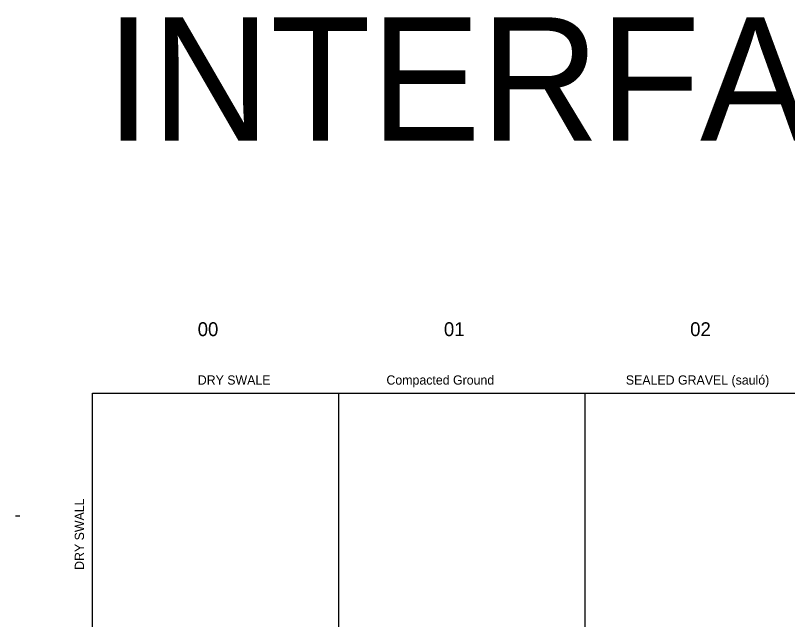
# Model space of a CAD drawing. Header units: metres. Extents: x -325 to 301, y -147 to 149.
# Drawn here: x 9.1 to 40.5, y 124.23 to 148.79 of the extents above; entities that cross this region are included whole.
import ezdxf

# ---------------------------------------------------------------- set-up
doc = ezdxf.new("R2010")
doc.units = ezdxf.units.M
doc.layers.add('-aux', color=50, linetype='Continuous', plot=False)
doc.layers.add('EIT_0 Llegenda', color=7, linetype='Continuous')
doc.styles.add('x-llegenda materials$0$ENGRAVERS', font='TT0586M.TTF')

msp = doc.modelspace()

# ---------------------------------------------------------------- linework, layer by layer
at = {"layer": '-aux'}
for points in [[(12.234, 3.457), (12.234, 133.457)], [(12.234, 133.457), (142.234, 133.457)], [(22.234, 3.457), (22.234, 133.457)], [(32.234, 3.457), (32.234, 133.457)]]:
    msp.add_lwpolyline(points, dxfattribs=at)

# ---------------------------------------------------------------- texts
at = {"layer": 'EIT_0 Llegenda', "attachment_point": 1, "style": 'x-llegenda materials$0$ENGRAVERS'}
for s, insert, char_height, width in [('INTERFACE DETAILS', (12.761, 148.716), 5, 112.20229), ('00', (16.5, 136.34), 0.5625, 28.81515), ('01', (26.5, 136.34), 0.5625, 28.81515), ('02', (36.5, 136.34), 0.5625, 28.81515), ('DRY SWALE', (16.503, 134.184), 0.375, 19.2101), ('Compacted Ground', (24.165, 134.184), 0.375, 19.2101), ('SEALED GRAVEL (sauló)', (33.888, 134.184), 0.375, 19.2101), ('-', (9.065, 128.822), 0.562, 28.81515)]:
    msp.add_mtext(s, dxfattribs=dict(at, insert=insert, char_height=char_height, width=width))
at = {"layer": 'EIT_0 Llegenda', "insert": (11.507, 129.188), "char_height": 0.375, "width": 19.2101, "attachment_point": 3, "rotation": 90, "style": 'x-llegenda materials$0$ENGRAVERS'}
msp.add_mtext('DRY SWALL', dxfattribs=at)

doc.saveas('drawing.dxf')
